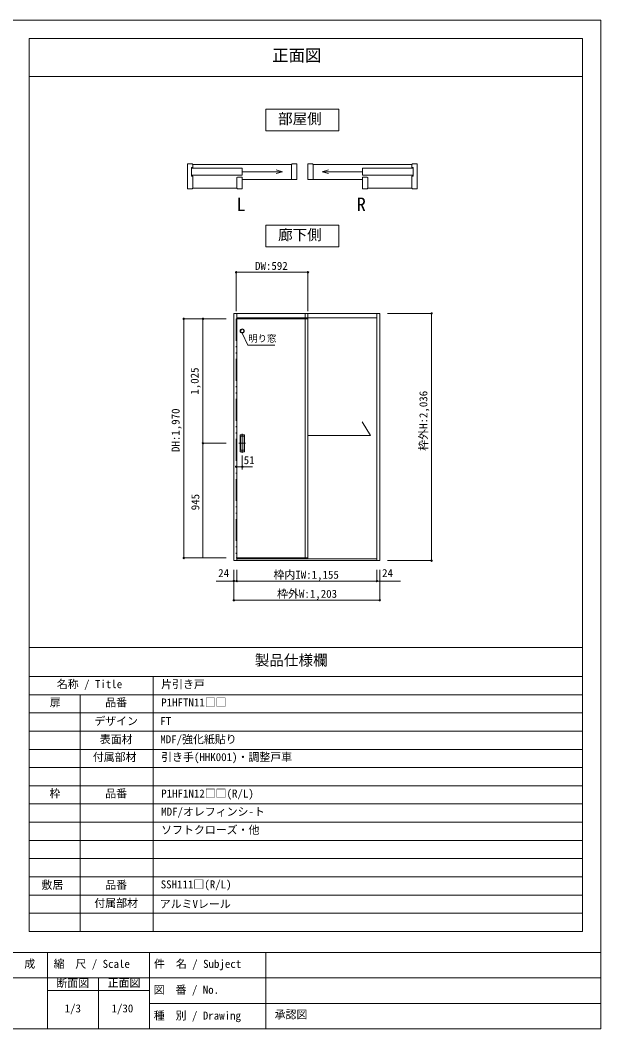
# Model space of a CAD drawing. Units: millimetres on the paper, enlarged 10 times, with parts at other scales. Extents: x -1985 to 2015, y -1370 to 1400.
# Drawn here: x 420 to 2015, y -1370 to 1400 of the extents above; entities that cross this region are included whole.
import ezdxf
from ezdxf.enums import TextEntityAlignment as Align

# ---------------------------------------------------------------- set-up
doc = ezdxf.new("R2010")
doc.units = ezdxf.units.MM
doc.header["$LTSCALE"] = 10
doc.header["$PDMODE"] = 32
doc.header["$PDSIZE"] = 4
doc.linetypes.add('DASHED_DOUBLE_DOTTED', pattern=[11, 6, -1.5, 0.25, -1.5, 0.25, -1.5])
doc.layers.add('1-1_0', color=7, linetype='Continuous', lineweight=20)
doc.layers.add('3-0', color=7, linetype='Continuous', lineweight=20)
doc.styles.add('ＭＳ ゴシック', font='')
doc.styles.get('ＭＳ ゴシック').set_extended_font_data('MS Gothic')

msp = doc.modelspace()

# ---------------------------------------------------------------- linework, layer by layer
at = {"layer": '1-1_0'}
for p, q in [((1965, 1350), (445, 1350)), ((445, -322.5), (445, 1350)), ((1965, -1102.5), (1965, 1350)), ((445, 1245), (1965, 1245)), ((1965, -322.5), (1965, 1245)), ((1965, -322.5), (1965, 1245)), ((1965, -322.5), (1965, 1245)), ((445, -1102.5), (445, -322.5)), ((445, -322.5), (1965, -322.5)), ((445, -322.5), (1965, -322.5)), ((445, -322.5), (1965, -322.5)), ((445, -322.5), (1965, -322.5)), ((445, -402.5), (1965, -402.5)), ((785, -1102.5), (785, -402.5)), ((445, -452.5), (1965, -452.5)), ((585, -1102.5), (585, -452.5)), ((445, -502.5), (1965, -502.5)), ((445, -552.5), (1965, -552.5)), ((445, -602.5), (1965, -602.5)), ((445, -652.5), (1965, -652.5)), ((445, -702.5), (1965, -702.5)), ((445, -752.5), (1965, -752.5)), ((445, -802.5), (1965, -802.5)), ((445, -852.5), (1965, -852.5)), ((445, -902.5), (1965, -902.5)), ((445, -952.5), (1965, -952.5)), ((445, -1002.5), (1965, -1002.5)), ((445, -1052.5), (1965, -1052.5)), ((445, -1102.5), (1965, -1102.5)), ((2015, -1160), (-1985, -1160)), ((495, -1160), (495, -1370)), ((775, -1160), (775, -1370)), ((1095, -1160), (1095, -1370)), ((2015, -1230), (-1175, -1230)), ((635, -1230), (635, -1370)), ((775, -1265), (495, -1265)), ((2015, -1300), (775, -1300)), ((-1985, -1370), (2015, -1370))]:
    msp.add_line(p, q, dxfattribs=at)
for points in [[(2015, -1370), (2015, 1400), (-1985, 1400), (-1985, -1370)], [(445, -322.5), (445, 1245), (1965, 1245)], [(445, -322.5), (445, 1245), (1965, 1245)], [(445, -322.5), (445, 1245), (1965, 1245)]]:
    msp.add_lwpolyline(points, dxfattribs=at)
at = {"layer": '3-0'}
for p, q in [((892.36, 1005.19), (879.46, 1005.19)), ((879.46, 936.79), (879.46, 1005.19)), ((893.86, 1003.39), (1165.66, 1003.39)), ((1165.66, 1003.69), (1165.66, 962.59)), ((1180.06, 962.59), (1180.06, 1005.19)), ((1210.06, 962.59), (1210.06, 1005.19)), ((1224.46, 1003.69), (1224.46, 962.59)), ((1496.26, 1003.39), (1224.46, 1003.39)), ((1497.76, 1005.19), (1510.66, 1005.19)), ((1510.66, 936.79), (1510.66, 1005.19)), ((890.86, 995.59), (890.86, 972.04)), ((893.86, 995.59), (890.86, 995.59)), ((890.86, 993.79), (1029.87, 993.79)), ((1029.87, 973.99), (890.86, 973.99)), ((890.86, 972.04), (893.86, 972.04)), ((1029.87, 993.79), (1029.87, 973.99)), ((1029.87, 983.89), (1140.21, 983.89)), ((1140.21, 983.89), (1122.82, 988.55)), ((1140.21, 983.89), (1122.82, 979.23)), ((1249.91, 983.89), (1267.3, 988.55)), ((1249.91, 983.89), (1267.3, 979.23)), ((1360.25, 983.89), (1249.91, 983.89)), ((1499.26, 993.79), (1360.25, 993.79)), ((1360.25, 993.79), (1360.25, 973.99)), ((1360.25, 973.99), (1499.26, 973.99)), ((1496.26, 995.59), (1499.26, 995.59)), ((1499.26, 972.04), (1496.26, 972.04)), ((1499.26, 995.59), (1499.26, 972.04)), ((1029.87, 936.79), (1029.87, 969.19)), ((1029.87, 962.59), (1180.06, 962.59)), ((1360.25, 962.59), (1210.06, 962.59)), ((1360.25, 936.79), (1360.25, 969.19)), ((892.36, 936.79), (879.46, 936.79)), ((893.86, 938.59), (1015.47, 938.59)), ((1496.26, 938.59), (1374.65, 938.59)), ((1497.76, 936.79), (1510.66, 936.79)), ((1014.88, 594.59), (1006.88, 594.59)), ((1014.88, 594.59), (1006.88, 594.59)), ((1014.88, 594.59), (1202.55, 594.59)), ((1014.88, 582.59), (1202.55, 582.59)), ((1210.55, 594.59), (1202.55, 594.59)), ((1210.55, -78.85), (1210.55, 594.59)), ((1210.55, 594.59), (1407.88, 594.59)), ((1210.55, 584.92), (1210.55, -78.08)), ((1210.55, 582.59), (1210.55, -79.08)), ((1210.55, 582.59), (1399.88, 582.59)), ((1399.88, 594.59), (1399.88, 586.59)), ((1407.88, 594.59), (1399.88, 594.59)), ((1013.21, 579.82), (1210.55, 579.82)), ((1210.55, 579.82), (1210.55, -79.18)), ((1382.16, 259.09), (1359.6, 296.81)), ((1030.21, 264.25), (1030.21, 211.98)), ((1210.55, 259.09), (1382.16, 259.09)), ((1020.97, 238.15), (1039.25, 238.15)), ((1013.21, -76.85), (1210.55, -76.85)), ((1014.88, -79.18), (1014.88, -84.18)), ((1014.88, -79.18), (1399.88, -79.18)), ((1399.88, -79.18), (1399.88, -84.18)), ((1014.88, -84.18), (1399.88, -84.18))]:
    msp.add_line(p, q, dxfattribs=at)
at = {"layer": '3-0', "color": 4, "lineweight": 9}
for p, q in [((1013.21, 707.67), (1013.21, 600.51)), ((1013.21, 707.67), (1210.55, 707.67)), ((1210.55, 707.67), (1210.55, 600.51)), ((1428.72, 594.59), (1550.07, 594.59)), ((1550.07, 594.59), (1550.07, -84.18)), ((869.5, 579.82), (986.27, 579.82)), ((869.5, 579.82), (869.5, -76.85)), ((921.81, 579.82), (986.27, 579.82)), ((921.81, 238.15), (921.81, 579.82)), ((1045.41, 507.39), (1030.07, 540.66)), ((1119.75, 507.39), (1045.41, 507.39)), ((921.81, 238.15), (986.27, 238.15)), ((921.81, -76.85), (921.81, 238.15)), ((1030.21, 204.25), (1030.21, 166.4)), ((1013.21, 173.52), (1058.1, 173.52)), ((869.5, -76.85), (986.27, -76.85)), ((1141.21, -76.85), (1047.88, -76.85)), ((1006.88, -109.9), (1006.88, -140.57)), ((1006.88, -109.9), (1006.88, -140.57)), ((1014.88, -109.9), (1014.88, -140.57)), ((1399.88, -140.57), (1399.88, -109.9)), ((1407.88, -109.9), (1407.88, -140.57)), ((1428.72, -84.18), (1550.07, -84.18)), ((1014.88, -140.57), (958.35, -140.57)), ((1006.88, -140.57), (1006.88, -192.9)), ((1014.88, -140.57), (1464.88, -140.57)), ((1399.88, -140.57), (1456.41, -140.57)), ((1407.88, -192.9), (1407.88, -140.57)), ((1006.88, -192.9), (1407.88, -192.9))]:
    msp.add_line(p, q, dxfattribs=at)
at = {"layer": '3-0', "linetype": 'DASHED_DOUBLE_DOTTED'}
msp.add_line((1013.21, 579.82), (1013.21, -76.85), dxfattribs=at)
at = {"layer": '3-0', "color": 3}
for p, q in [((1023.88, 261.49), (1036.55, 261.49)), ((1023.88, 214.82), (1023.88, 261.49)), ((1023.88, 257.49), (1036.55, 257.49)), ((1025.55, 218.82), (1025.55, 257.49)), ((1034.88, 257.49), (1034.88, 218.82)), ((1036.55, 261.49), (1036.55, 214.82)), ((1036.55, 218.82), (1023.88, 218.82)), ((1036.55, 214.82), (1023.88, 214.82))]:
    msp.add_line(p, q, dxfattribs=at)
at = {"layer": '3-0'}
for points in [[(1095.06, 1155.93), (1295.06, 1155.93), (1295.06, 1095.93), (1095.06, 1095.93)], [(1095.06, 777.25), (1295.06, 777.25), (1295.06, 837.25), (1095.06, 837.25)]]:
    msp.add_lwpolyline(points, close=True, dxfattribs=at)
for points in [[(892.36, 1005.19), (893.86, 1003.69), (893.86, 995.59)], [(1165.66, 1003.69), (1167.16, 1005.19), (1180.06, 1005.19)], [(1224.46, 1003.69), (1222.96, 1005.19), (1210.06, 1005.19)], [(1497.76, 1005.19), (1496.26, 1003.69), (1496.26, 995.59)], [(892.36, 936.79), (893.86, 938.29), (893.86, 972.04)], [(1497.76, 936.79), (1496.26, 938.29), (1496.26, 972.04)], [(1015.47, 938.29), (1015.47, 967.69), (1016.97, 969.19), (1029.87, 969.19)], [(1374.65, 938.29), (1374.65, 967.69), (1373.15, 969.19), (1360.25, 969.19)], [(1015.47, 938.29), (1016.97, 936.79), (1029.87, 936.79)], [(1374.65, 938.29), (1373.15, 936.79), (1360.25, 936.79)], [(1006.88, 594.59), (1006.88, -84.18), (1014.88, -84.18), (1014.88, 594.59)], [(1202.55, 594.59), (1202.55, -79.18), (1210.55, -79.18)], [(1202.55, 582.59), (1210.55, 582.59), (1210.55, -79.08)], [(1399.88, 594.59), (1399.88, -84.18), (1407.88, -84.18), (1407.88, 594.59)]]:
    msp.add_lwpolyline(points, dxfattribs=at)
at = {"layer": '3-0', "color": 3}
for radius in [5.83, 4.5]:
    msp.add_circle((1029.88, 546.49), radius, dxfattribs=at)
at = {"layer": '3-0', "color": 4}
for p in [(1013.21, 707.67), (1210.55, 707.67), (869.5, 579.82), (921.81, 579.82), (1550.07, 594.59), (921.81, 238.15), (1013.21, 173.52), (1030.21, 173.52), (869.5, -76.85), (1550.07, -84.18), (1006.88, -140.57), (1014.88, -140.57), (1399.88, -140.57), (1006.88, -192.9), (1407.88, -192.9)]:
    msp.add_point(p, dxfattribs=at)

# ---------------------------------------------------------------- texts
at = {"layer": '1-1_0', "style": 'ＭＳ ゴシック'}
for s, height, p in [('正面図', 32.99, (1112.24, 1276.98)), ('製品仕様欄', 29.33, (1064.4, -381.07)), ('名称 / Title', 21.99, (520.64, -441.06)), ('片引き戸', 21.99, (807.33, -441.36)), ('扉', 21.99, (501.33, -491.36)), ('品番', 21.99, (653.67, -491.36)), ('P1HFTN11□□', 21.99, (807.33, -491.36)), ('デザイン', 21.99, (623.75, -542.5)), ('FT', 21.99, (804.92, -542.5)), ('表面材', 21.99, (638.75, -592.5)), ('MDF/強化紙貼り', 21.99, (804.92, -592.5)), ('付属部材', 21.99, (619.67, -641.36)), ('引き手(HHK001)・調整戸車', 21.99, (807.33, -641.36)), ('枠', 21.99, (500.67, -741.36)), ('品番', 21.99, (653.67, -741.36)), ('P1HF1N12□□(R/L)', 21.99, (807.33, -741.36)), ('MDF/オレフィンシ-ト', 21.99, (807.33, -791.36)), ('ソフトクローズ・他', 21.99, (807.33, -841.36)), ('敷居', 21.99, (478.65, -992.36)), ('品番', 21.99, (653.75, -992.5)), ('SSH111□(R/L)', 21.99, (806.06, -990.99)), ('付属部材', 21.99, (623.75, -1042.5)), ('アルミVレール', 21.99, (803.47, -1044.75)), ('作\u3000成', 21.99, (371.17, -1209.21)), ('縮\u3000尺 / Scale', 21.99, (511.68, -1209.21)), ('件\u3000名 / Subject', 21.99, (787.61, -1209.24)), ('断面図', 21.99, (519.6, -1262.15)), ('正面図', 21.99, (660.4, -1261.44)), ('図\u3000番 / No.', 21.99, (786.77, -1280.35)), ('1/3', 21.99, (542.17, -1331.45)), ('1/30', 21.99, (670.92, -1331.45)), ('種\u3000別 / Drawing', 21.99, (786.94, -1351.29)), ('承認図', 21.99, (1119.03, -1348.1))]:
    msp.add_text(s, height=height, dxfattribs=at).set_placement(p, align=Align.BOTTOM_LEFT)
at = {"layer": '3-0', "style": 'ＭＳ ゴシック'}
for s, height, p in [('部屋側', 29.33, (1128.39, 1105.93)), ('L', 36.66, (1013.92, 865.05)), ('R', 36.66, (1344.52, 865.05)), ('廊下側', 29.33, (1128.39, 787.25)), ('DW:592', 21.99, (1065.18, 707.67)), ('明り窓', 18.33, (1046.73, 511.08)), ('51', 21.99, (1034.11, 174.16)), ('24', 21.99, (964.01, -135.9)), ('枠内IW:1,155', 21.99, (1115.75, -140.57)), ('24', 21.99, (1414.08, -135.9)), ('枠外W:1,203', 21.99, (1125.75, -192.9))]:
    msp.add_text(s, height=height, dxfattribs=at).set_placement(p, align=Align.BOTTOM_LEFT)
for s, p in [('1,025', (916.81, 371.49)), ('枠外H:2,036', (1545.07, 217.42)), ('DH:1,970', (864.5, 213.99)), ('945', (918.61, 54.07))]:
    msp.add_text(s, height=21.99, rotation=90, dxfattribs=at).set_placement(p, align=Align.BOTTOM_LEFT)

doc.saveas('drawing.dxf')
